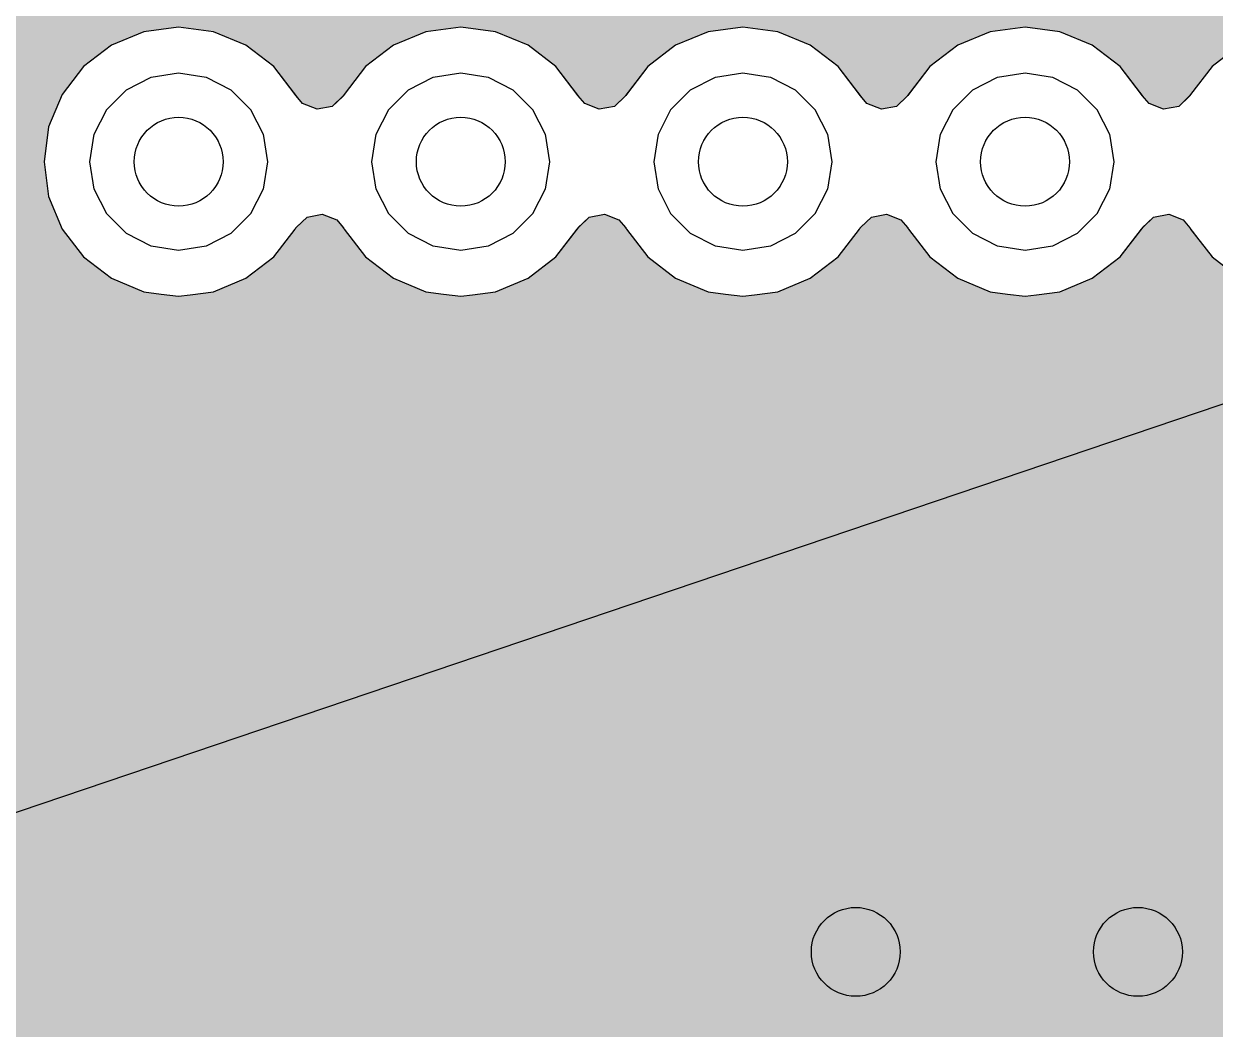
# Model space of a CAD drawing. Header units: millimetres. Extents: x -3894 to -3474, y -291 to 6.
# Drawn here: x -3720.36 to -3715, y -80.32 to -75.8 of the extents above; entities that cross this region are included whole.
import ezdxf

# ---------------------------------------------------------------- set-up
doc = ezdxf.new("R2010")
doc.units = ezdxf.units.MM
doc.layers.add('BLACK', color=7, linetype='Continuous')

msp = doc.modelspace()

# ---------------------------------------------------------------- hatches: boundary and pattern name
for points in [[(-3713.4709, -77.0018), (-3713.617, -76.9413), (-3713.7424, -76.8451), (-3713.8506, -76.7041), (-3713.8725, -76.6788), (-3713.9374, -76.6529), (-3714.006, -76.6661), (-3714.0528, -76.7107), (-3714.1559, -76.8451), (-3714.2813, -76.9413), (-3714.4274, -77.0018), (-3714.5319, -77.0156), (-3714.5841, -77.0225), (-3714.6625, -77.0122), (-3714.7409, -77.0018), (-3714.887, -76.9413), (-3715.0124, -76.8451), (-3715.1206, -76.7041), (-3715.1425, -76.6788), (-3715.2074, -76.6529), (-3715.276, -76.6661), (-3715.3228, -76.7107), (-3715.4259, -76.8451), (-3715.5513, -76.9413), (-3715.6974, -77.0018), (-3715.8019, -77.0156), (-3715.8541, -77.0225), (-3715.9325, -77.0122), (-3716.0109, -77.0018), (-3716.157, -76.9413), (-3716.2824, -76.8451), (-3716.3906, -76.7041), (-3716.4125, -76.6788), (-3716.4774, -76.6529), (-3716.546, -76.6661), (-3716.5928, -76.7107), (-3716.6959, -76.8451), (-3716.8213, -76.9413), (-3716.9674, -77.0018), (-3717.0719, -77.0156), (-3717.1241, -77.0225), (-3717.2025, -77.0122), (-3717.2809, -77.0018), (-3717.427, -76.9413), (-3717.5524, -76.8451), (-3717.6606, -76.7041), (-3717.6825, -76.6788), (-3717.7474, -76.6529), (-3717.816, -76.6661), (-3717.8628, -76.7107), (-3717.9659, -76.8451), (-3718.0913, -76.9413), (-3718.2374, -77.0018), (-3718.3419, -77.0156), (-3718.3941, -77.0225), (-3718.4725, -77.0122), (-3718.5509, -77.0018), (-3718.697, -76.9413), (-3718.8224, -76.8451), (-3718.9306, -76.7041), (-3718.9525, -76.6788), (-3719.0174, -76.6529), (-3719.086, -76.6661), (-3719.1328, -76.7107), (-3719.2359, -76.8451), (-3719.3613, -76.9413), (-3719.5074, -77.0018), (-3719.6119, -77.0156), (-3719.6641, -77.0225), (-3719.7425, -77.0122), (-3719.8209, -77.0018), (-3719.967, -76.9413), (-3720.0924, -76.8451), (-3720.1887, -76.7196), (-3720.2492, -76.5736), (-3720.2492, -76.5736), (-3720.2698, -76.4168), (-3720.2492, -76.26), (-3720.2492, -76.26), (-3720.1887, -76.114), (-3720.0924, -75.9885), (-3719.967, -75.8923), (-3719.8209, -75.8318), (-3719.8209, -75.8318), (-3719.6641, -75.8111), (-3719.5074, -75.8318), (-3719.5074, -75.8318), (-3719.3613, -75.8923), (-3719.2359, -75.9885), (-3719.1277, -76.1295), (-3719.1058, -76.1548), (-3719.0409, -76.1807), (-3718.9723, -76.1675), (-3718.9255, -76.1229), (-3718.8224, -75.9885), (-3718.697, -75.8923), (-3718.5509, -75.8318), (-3718.5509, -75.8318), (-3718.3941, -75.8111), (-3718.2374, -75.8318), (-3718.2374, -75.8318), (-3718.0913, -75.8923), (-3717.9659, -75.9885), (-3717.8577, -76.1295), (-3717.8358, -76.1548), (-3717.7709, -76.1807), (-3717.7023, -76.1675), (-3717.6555, -76.1229), (-3717.5524, -75.9885), (-3717.427, -75.8923), (-3717.2809, -75.8318), (-3717.2809, -75.8318), (-3717.1241, -75.8111), (-3716.9674, -75.8318), (-3716.9674, -75.8318), (-3716.8213, -75.8923), (-3716.6959, -75.9885), (-3716.5877, -76.1295), (-3716.5658, -76.1548), (-3716.5009, -76.1807), (-3716.4323, -76.1675), (-3716.3855, -76.1229), (-3716.2824, -75.9885), (-3716.157, -75.8923), (-3716.0109, -75.8318), (-3716.0109, -75.8318), (-3715.8541, -75.8111), (-3715.6974, -75.8318), (-3715.6974, -75.8318), (-3715.5513, -75.8923), (-3715.4259, -75.9885), (-3715.3177, -76.1295), (-3715.2958, -76.1548), (-3715.2309, -76.1807), (-3715.1623, -76.1675), (-3715.1155, -76.1229), (-3715.0124, -75.9885), (-3714.887, -75.8923), (-3714.7409, -75.8318), (-3714.7409, -75.8318), (-3714.5841, -75.8111), (-3714.4274, -75.8318), (-3714.4274, -75.8318), (-3714.3543, -75.862), (-3714.4834, -74.0011), (-3724.7502, -74.7133), (-3723.1597, -80.2787)], [(-3713.4709, -77.0018), (-3723.1597, -80.2787), (-3717.3246, -82.4503, -0.513303), (-3717.0605, -82.6398, -0.233167), (-3717.1388, -82.7985), (-3715.5314, -83.4533, -0.129297), (-3715.4703, -83.372), (-3714.9205, -82.6398), (-3715.1461, -81.7508, -1), (-3715.5461, -81.7508, -1), (-3715.1461, -81.7508), (-3714.2761, -81.7508, -1), (-3713.8761, -81.7508, -0.893821), (-3714.2711, -81.7952), (-3714.0985, -83.3301, -0.056066), (-3714.0538, -83.3301), (-3713.1296, -83.3301), (-3713.1296, -81.1762), (-3713.1301, -81.1659), (-3713.1553, -81.1007), (-3713.2037, -81.0376), (-3713.2642, -80.8916), (-3713.2848, -80.7348), (-3713.2642, -80.578), (-3713.2642, -80.578), (-3713.2037, -80.432), (-3713.1074, -80.3065), (-3712.982, -80.2103), (-3712.8359, -80.1498), (-3712.8359, -80.1498), (-3712.6791, -80.1291), (-3712.5224, -80.1498), (-3712.5224, -80.1498), (-3712.5224, -80.1498), (-3712.4493, -80.18), (-3711.371, -79.1017)]]:
    msp.add_hatch(color=256).paths.add_polyline_path(points)

# ---------------------------------------------------------------- linework, layer by layer
at = {"color": 7, "lineweight": 0}
for p, q in [((-3719.8209, -75.8318), (-3719.6641, -75.8111)), ((-3719.6641, -75.8111), (-3719.5074, -75.8318)), ((-3718.5509, -75.8318), (-3718.3941, -75.8111)), ((-3718.3941, -75.8111), (-3718.2374, -75.8318)), ((-3717.2809, -75.8318), (-3717.1241, -75.8111)), ((-3717.1241, -75.8111), (-3716.9674, -75.8318)), ((-3716.0109, -75.8318), (-3715.8541, -75.8111)), ((-3715.8541, -75.8111), (-3715.6974, -75.8318)), ((-3719.967, -75.8923), (-3719.8209, -75.8318)), ((-3719.8209, -75.8318), (-3719.8209, -75.8318)), ((-3719.5074, -75.8318), (-3719.5074, -75.8318)), ((-3719.5074, -75.8318), (-3719.3613, -75.8923)), ((-3718.697, -75.8923), (-3718.5509, -75.8318)), ((-3718.5509, -75.8318), (-3718.5509, -75.8318)), ((-3718.2374, -75.8318), (-3718.2374, -75.8318)), ((-3718.2374, -75.8318), (-3718.0913, -75.8923)), ((-3717.427, -75.8923), (-3717.2809, -75.8318)), ((-3717.2809, -75.8318), (-3717.2809, -75.8318)), ((-3716.9674, -75.8318), (-3716.9674, -75.8318)), ((-3716.9674, -75.8318), (-3716.8213, -75.8923)), ((-3716.157, -75.8923), (-3716.0109, -75.8318)), ((-3716.0109, -75.8318), (-3716.0109, -75.8318)), ((-3715.6974, -75.8318), (-3715.6974, -75.8318)), ((-3715.6974, -75.8318), (-3715.5513, -75.8923)), ((-3720.0924, -75.9885), (-3719.967, -75.8923)), ((-3719.3613, -75.8923), (-3719.2359, -75.9885)), ((-3718.8224, -75.9885), (-3718.697, -75.8923)), ((-3718.0913, -75.8923), (-3717.9659, -75.9885)), ((-3717.5524, -75.9885), (-3717.427, -75.8923)), ((-3716.8213, -75.8923), (-3716.6959, -75.9885)), ((-3716.2824, -75.9885), (-3716.157, -75.8923)), ((-3715.5513, -75.8923), (-3715.4259, -75.9885)), ((-3715.0124, -75.9885), (-3714.887, -75.8923)), ((-3720.1887, -76.114), (-3720.0924, -75.9885)), ((-3719.2359, -75.9885), (-3719.1277, -76.1295)), ((-3718.9255, -76.1229), (-3718.8224, -75.9885)), ((-3717.9659, -75.9885), (-3717.8577, -76.1295)), ((-3717.6555, -76.1229), (-3717.5524, -75.9885)), ((-3716.6959, -75.9885), (-3716.5877, -76.1295)), ((-3716.3855, -76.1229), (-3716.2824, -75.9885)), ((-3715.4259, -75.9885), (-3715.3177, -76.1295)), ((-3715.1155, -76.1229), (-3715.0124, -75.9885)), ((-3719.8993, -76.0932), (-3719.7878, -76.0364)), ((-3719.7878, -76.0364), (-3719.6641, -76.0168)), ((-3719.6641, -76.0168), (-3719.5405, -76.0364)), ((-3719.5405, -76.0364), (-3719.429, -76.0932)), ((-3718.6293, -76.0932), (-3718.5178, -76.0364)), ((-3718.5178, -76.0364), (-3718.3941, -76.0168)), ((-3718.3941, -76.0168), (-3718.2705, -76.0364)), ((-3718.2705, -76.0364), (-3718.159, -76.0932)), ((-3717.3593, -76.0932), (-3717.2478, -76.0364)), ((-3717.2478, -76.0364), (-3717.1241, -76.0168)), ((-3717.1241, -76.0168), (-3717.0005, -76.0364)), ((-3717.0005, -76.0364), (-3716.889, -76.0932)), ((-3716.0893, -76.0932), (-3715.9778, -76.0364)), ((-3715.9778, -76.0364), (-3715.8541, -76.0168)), ((-3715.8541, -76.0168), (-3715.7305, -76.0364)), ((-3715.7305, -76.0364), (-3715.619, -76.0932)), ((-3719.9878, -76.1817), (-3719.8993, -76.0932)), ((-3719.429, -76.0932), (-3719.3405, -76.1817)), ((-3718.7178, -76.1817), (-3718.6293, -76.0932)), ((-3718.159, -76.0932), (-3718.0705, -76.1817)), ((-3717.4478, -76.1817), (-3717.3593, -76.0932)), ((-3716.889, -76.0932), (-3716.8005, -76.1817)), ((-3716.1778, -76.1817), (-3716.0893, -76.0932)), ((-3715.619, -76.0932), (-3715.5305, -76.1817)), ((-3720.2492, -76.26), (-3720.1887, -76.114)), ((-3719.1277, -76.1295), (-3719.1058, -76.1548)), ((-3718.9723, -76.1675), (-3718.9255, -76.1229)), ((-3717.8577, -76.1295), (-3717.8358, -76.1548)), ((-3717.7023, -76.1675), (-3717.6555, -76.1229)), ((-3716.5877, -76.1295), (-3716.5658, -76.1548)), ((-3716.4323, -76.1675), (-3716.3855, -76.1229)), ((-3715.3177, -76.1295), (-3715.2958, -76.1548)), ((-3715.1623, -76.1675), (-3715.1155, -76.1229)), ((-3720.0446, -76.2932), (-3719.9878, -76.1817)), ((-3719.3405, -76.1817), (-3719.2837, -76.2932)), ((-3719.1058, -76.1548), (-3719.0409, -76.1807)), ((-3719.0409, -76.1807), (-3718.9723, -76.1675)), ((-3718.7746, -76.2932), (-3718.7178, -76.1817)), ((-3718.0705, -76.1817), (-3718.0137, -76.2932)), ((-3717.8358, -76.1548), (-3717.7709, -76.1807)), ((-3717.7709, -76.1807), (-3717.7023, -76.1675)), ((-3717.5046, -76.2932), (-3717.4478, -76.1817)), ((-3716.8005, -76.1817), (-3716.7437, -76.2932)), ((-3716.5658, -76.1548), (-3716.5009, -76.1807)), ((-3716.5009, -76.1807), (-3716.4323, -76.1675)), ((-3716.2346, -76.2932), (-3716.1778, -76.1817)), ((-3715.5305, -76.1817), (-3715.4737, -76.2932)), ((-3715.2958, -76.1548), (-3715.2309, -76.1807)), ((-3715.2309, -76.1807), (-3715.1623, -76.1675)), ((-3720.2698, -76.4168), (-3720.2492, -76.26)), ((-3720.2492, -76.26), (-3720.2492, -76.26)), ((-3720.0641, -76.4168), (-3720.0446, -76.2932)), ((-3719.2837, -76.2932), (-3719.2641, -76.4168)), ((-3718.7941, -76.4168), (-3718.7746, -76.2932)), ((-3718.0137, -76.2932), (-3717.9941, -76.4168)), ((-3717.5241, -76.4168), (-3717.5046, -76.2932)), ((-3716.7437, -76.2932), (-3716.7241, -76.4168)), ((-3716.2541, -76.4168), (-3716.2346, -76.2932)), ((-3715.4737, -76.2932), (-3715.4541, -76.4168)), ((-3720.2492, -76.5736), (-3720.2698, -76.4168)), ((-3720.0446, -76.5404), (-3720.0641, -76.4168)), ((-3719.2641, -76.4168), (-3719.2837, -76.5404)), ((-3718.7746, -76.5404), (-3718.7941, -76.4168)), ((-3717.9941, -76.4168), (-3718.0137, -76.5404)), ((-3717.5046, -76.5404), (-3717.5241, -76.4168)), ((-3716.7241, -76.4168), (-3716.7437, -76.5404)), ((-3716.2346, -76.5404), (-3716.2541, -76.4168)), ((-3715.4541, -76.4168), (-3715.4737, -76.5404)), ((-3720.1887, -76.7196), (-3720.2492, -76.5736)), ((-3720.2492, -76.5736), (-3720.2492, -76.5736)), ((-3719.9878, -76.6519), (-3720.0446, -76.5404)), ((-3719.2837, -76.5404), (-3719.3405, -76.6519)), ((-3718.7178, -76.6519), (-3718.7746, -76.5404)), ((-3718.0137, -76.5404), (-3718.0705, -76.6519)), ((-3717.4478, -76.6519), (-3717.5046, -76.5404)), ((-3716.7437, -76.5404), (-3716.8005, -76.6519)), ((-3716.1778, -76.6519), (-3716.2346, -76.5404)), ((-3715.4737, -76.5404), (-3715.5305, -76.6519)), ((-3719.8993, -76.7404), (-3719.9878, -76.6519)), ((-3719.3405, -76.6519), (-3719.429, -76.7404)), ((-3719.086, -76.6661), (-3719.1328, -76.7107)), ((-3719.0174, -76.6529), (-3719.086, -76.6661)), ((-3718.9525, -76.6788), (-3719.0174, -76.6529)), ((-3718.9306, -76.7041), (-3718.9525, -76.6788)), ((-3718.6293, -76.7404), (-3718.7178, -76.6519)), ((-3718.0705, -76.6519), (-3718.159, -76.7404)), ((-3717.816, -76.6661), (-3717.8628, -76.7107)), ((-3717.7474, -76.6529), (-3717.816, -76.6661)), ((-3717.6825, -76.6788), (-3717.7474, -76.6529)), ((-3717.6606, -76.7041), (-3717.6825, -76.6788)), ((-3717.3593, -76.7404), (-3717.4478, -76.6519)), ((-3716.8005, -76.6519), (-3716.889, -76.7404)), ((-3716.546, -76.6661), (-3716.5928, -76.7107)), ((-3716.4774, -76.6529), (-3716.546, -76.6661)), ((-3716.4125, -76.6788), (-3716.4774, -76.6529)), ((-3716.3906, -76.7041), (-3716.4125, -76.6788)), ((-3716.0893, -76.7404), (-3716.1778, -76.6519)), ((-3715.5305, -76.6519), (-3715.619, -76.7404)), ((-3715.276, -76.6661), (-3715.3228, -76.7107)), ((-3715.2074, -76.6529), (-3715.276, -76.6661)), ((-3715.1425, -76.6788), (-3715.2074, -76.6529)), ((-3715.1206, -76.7041), (-3715.1425, -76.6788)), ((-3720.0924, -76.8451), (-3720.1887, -76.7196)), ((-3719.1328, -76.7107), (-3719.2359, -76.8451)), ((-3718.8224, -76.8451), (-3718.9306, -76.7041)), ((-3717.8628, -76.7107), (-3717.9659, -76.8451)), ((-3717.5524, -76.8451), (-3717.6606, -76.7041)), ((-3716.5928, -76.7107), (-3716.6959, -76.8451)), ((-3716.2824, -76.8451), (-3716.3906, -76.7041)), ((-3715.3228, -76.7107), (-3715.4259, -76.8451)), ((-3715.0124, -76.8451), (-3715.1206, -76.7041)), ((-3719.7878, -76.7972), (-3719.8993, -76.7404)), ((-3719.429, -76.7404), (-3719.5405, -76.7972)), ((-3718.5178, -76.7972), (-3718.6293, -76.7404)), ((-3718.159, -76.7404), (-3718.2705, -76.7972)), ((-3717.2478, -76.7972), (-3717.3593, -76.7404)), ((-3716.889, -76.7404), (-3717.0005, -76.7972)), ((-3715.9778, -76.7972), (-3716.0893, -76.7404)), ((-3715.619, -76.7404), (-3715.7305, -76.7972)), ((-3719.967, -76.9413), (-3720.0924, -76.8451)), ((-3719.6641, -76.8168), (-3719.7878, -76.7972)), ((-3719.5405, -76.7972), (-3719.6641, -76.8168)), ((-3719.2359, -76.8451), (-3719.3613, -76.9413)), ((-3718.697, -76.9413), (-3718.8224, -76.8451)), ((-3718.3941, -76.8168), (-3718.5178, -76.7972)), ((-3718.2705, -76.7972), (-3718.3941, -76.8168)), ((-3717.9659, -76.8451), (-3718.0913, -76.9413)), ((-3717.427, -76.9413), (-3717.5524, -76.8451)), ((-3717.1241, -76.8168), (-3717.2478, -76.7972)), ((-3717.0005, -76.7972), (-3717.1241, -76.8168)), ((-3716.6959, -76.8451), (-3716.8213, -76.9413)), ((-3716.157, -76.9413), (-3716.2824, -76.8451)), ((-3715.8541, -76.8168), (-3715.9778, -76.7972)), ((-3715.7305, -76.7972), (-3715.8541, -76.8168)), ((-3715.4259, -76.8451), (-3715.5513, -76.9413)), ((-3714.887, -76.9413), (-3715.0124, -76.8451)), ((-3719.8209, -77.0018), (-3719.967, -76.9413)), ((-3719.3613, -76.9413), (-3719.5074, -77.0018)), ((-3718.5509, -77.0018), (-3718.697, -76.9413)), ((-3718.0913, -76.9413), (-3718.2374, -77.0018)), ((-3717.2809, -77.0018), (-3717.427, -76.9413)), ((-3716.8213, -76.9413), (-3716.9674, -77.0018)), ((-3716.0109, -77.0018), (-3716.157, -76.9413)), ((-3715.5513, -76.9413), (-3715.6974, -77.0018)), ((-3719.7425, -77.0122), (-3719.8209, -77.0018)), ((-3719.5074, -77.0018), (-3719.6119, -77.0156)), ((-3718.4725, -77.0122), (-3718.5509, -77.0018)), ((-3718.2374, -77.0018), (-3718.3419, -77.0156)), ((-3717.2025, -77.0122), (-3717.2809, -77.0018)), ((-3716.9674, -77.0018), (-3717.0719, -77.0156)), ((-3715.9325, -77.0122), (-3716.0109, -77.0018)), ((-3715.6974, -77.0018), (-3715.8019, -77.0156)), ((-3719.6641, -77.0225), (-3719.7425, -77.0122)), ((-3719.6119, -77.0156), (-3719.6641, -77.0225)), ((-3718.3941, -77.0225), (-3718.4725, -77.0122)), ((-3718.3419, -77.0156), (-3718.3941, -77.0225)), ((-3717.1241, -77.0225), (-3717.2025, -77.0122)), ((-3717.0719, -77.0156), (-3717.1241, -77.0225)), ((-3715.8541, -77.0225), (-3715.9325, -77.0122)), ((-3715.8019, -77.0156), (-3715.8541, -77.0225))]:
    msp.add_line(p, q, dxfattribs=at)
msp.add_line((-3723.1597, -80.2787), (-3713.4709, -77.0018))
for centre, radius, start, end in [((-3722.3596, -86.2771), 33.5, 360, 180), ((-3719.6641, -76.4168), 0.2, 0, 180), ((-3718.3941, -76.4168), 0.2, 0, 180), ((-3717.1241, -76.4168), 0.2, 0, 180), ((-3715.8541, -76.4168), 0.2, 0, 180), ((-3719.6641, -76.4168), 0.2, 180, 0), ((-3718.3941, -76.4168), 0.2, 180, 0), ((-3717.1241, -76.4168), 0.2, 180, 0), ((-3715.8541, -76.4168), 0.2, 180, 0), ((-3716.6161, -79.9728), 0.2, 0, 180), ((-3715.3461, -79.9728), 0.2, 0, 180), ((-3716.6161, -79.9728), 0.2, 180, 0), ((-3715.3461, -79.9728), 0.2, 180, 0)]:
    msp.add_arc(centre, radius, start, end, dxfattribs=at)
at = {"layer": 'BLACK', "linetype": 'Continuous'}
for p, q in [((-3719.6641, -75.8111), (-3719.8209, -75.8318)), ((-3719.5074, -75.8318), (-3719.6641, -75.8111)), ((-3719.6641, -75.8111), (-3719.6641, -75.8111)), ((-3718.3941, -75.8111), (-3718.5509, -75.8318)), ((-3718.2374, -75.8318), (-3718.3941, -75.8111)), ((-3718.3941, -75.8111), (-3718.3941, -75.8111)), ((-3717.1241, -75.8111), (-3717.2809, -75.8318)), ((-3716.9674, -75.8318), (-3717.1241, -75.8111)), ((-3717.1241, -75.8111), (-3717.1241, -75.8111)), ((-3715.8541, -75.8111), (-3716.0109, -75.8318)), ((-3715.6974, -75.8318), (-3715.8541, -75.8111)), ((-3715.8541, -75.8111), (-3715.8541, -75.8111)), ((-3719.8209, -75.8318), (-3719.967, -75.8923)), ((-3719.8209, -75.8318), (-3719.8209, -75.8318)), ((-3719.3613, -75.8923), (-3719.5074, -75.8318)), ((-3719.5074, -75.8318), (-3719.5074, -75.8318)), ((-3718.5509, -75.8318), (-3718.697, -75.8923)), ((-3718.5509, -75.8318), (-3718.5509, -75.8318)), ((-3718.0913, -75.8923), (-3718.2374, -75.8318)), ((-3718.2374, -75.8318), (-3718.2374, -75.8318)), ((-3717.2809, -75.8318), (-3717.427, -75.8923)), ((-3717.2809, -75.8318), (-3717.2809, -75.8318)), ((-3716.8213, -75.8923), (-3716.9674, -75.8318)), ((-3716.9674, -75.8318), (-3716.9674, -75.8318)), ((-3716.0109, -75.8318), (-3716.157, -75.8923)), ((-3716.0109, -75.8318), (-3716.0109, -75.8318)), ((-3715.5513, -75.8923), (-3715.6974, -75.8318)), ((-3715.6974, -75.8318), (-3715.6974, -75.8318)), ((-3719.967, -75.8923), (-3720.0924, -75.9885)), ((-3719.2359, -75.9885), (-3719.3613, -75.8923)), ((-3718.697, -75.8923), (-3718.8224, -75.9885)), ((-3717.9659, -75.9885), (-3718.0913, -75.8923)), ((-3717.427, -75.8923), (-3717.5524, -75.9885)), ((-3716.6959, -75.9885), (-3716.8213, -75.8923)), ((-3716.157, -75.8923), (-3716.2824, -75.9885)), ((-3715.4259, -75.9885), (-3715.5513, -75.8923)), ((-3714.887, -75.8923), (-3715.0124, -75.9885)), ((-3720.0924, -75.9885), (-3720.1887, -76.114)), ((-3719.1396, -76.114), (-3719.2359, -75.9885)), ((-3718.8224, -75.9885), (-3718.9187, -76.114)), ((-3717.8696, -76.114), (-3717.9659, -75.9885)), ((-3717.5524, -75.9885), (-3717.6487, -76.114)), ((-3716.5996, -76.114), (-3716.6959, -75.9885)), ((-3716.2824, -75.9885), (-3716.3787, -76.114)), ((-3715.3296, -76.114), (-3715.4259, -75.9885)), ((-3715.0124, -75.9885), (-3715.1087, -76.114)), ((-3719.8993, -76.0932), (-3719.7878, -76.0364)), ((-3719.7878, -76.0364), (-3719.6641, -76.0168)), ((-3719.6641, -76.0168), (-3719.5405, -76.0364)), ((-3719.5405, -76.0364), (-3719.429, -76.0932)), ((-3718.6293, -76.0932), (-3718.5178, -76.0364)), ((-3718.5178, -76.0364), (-3718.3941, -76.0168)), ((-3718.3941, -76.0168), (-3718.2705, -76.0364)), ((-3718.2705, -76.0364), (-3718.159, -76.0932)), ((-3717.3593, -76.0932), (-3717.2478, -76.0364)), ((-3717.2478, -76.0364), (-3717.1241, -76.0168)), ((-3717.1241, -76.0168), (-3717.0005, -76.0364)), ((-3717.0005, -76.0364), (-3716.889, -76.0932)), ((-3716.0893, -76.0932), (-3715.9778, -76.0364)), ((-3715.9778, -76.0364), (-3715.8541, -76.0168)), ((-3715.8541, -76.0168), (-3715.7305, -76.0364)), ((-3715.7305, -76.0364), (-3715.619, -76.0932)), ((-3719.9878, -76.1817), (-3719.8993, -76.0932)), ((-3719.429, -76.0932), (-3719.3405, -76.1817)), ((-3718.7178, -76.1817), (-3718.6293, -76.0932)), ((-3718.159, -76.0932), (-3718.0705, -76.1817)), ((-3717.4478, -76.1817), (-3717.3593, -76.0932)), ((-3716.889, -76.0932), (-3716.8005, -76.1817)), ((-3716.1778, -76.1817), (-3716.0893, -76.0932)), ((-3715.619, -76.0932), (-3715.5305, -76.1817)), ((-3720.1887, -76.114), (-3720.2492, -76.26)), ((-3719.1365, -76.1193), (-3719.1396, -76.114)), ((-3719.1396, -76.114), (-3719.1396, -76.114)), ((-3719.1058, -76.1548), (-3719.1365, -76.1193)), ((-3718.9218, -76.1193), (-3718.9723, -76.1675)), ((-3718.9187, -76.114), (-3718.9218, -76.1193)), ((-3717.8665, -76.1193), (-3717.8696, -76.114)), ((-3717.8696, -76.114), (-3717.8696, -76.114)), ((-3717.8358, -76.1548), (-3717.8665, -76.1193)), ((-3717.6518, -76.1193), (-3717.7023, -76.1675)), ((-3717.6487, -76.114), (-3717.6518, -76.1193)), ((-3716.5965, -76.1193), (-3716.5996, -76.114)), ((-3716.5996, -76.114), (-3716.5996, -76.114)), ((-3716.5658, -76.1548), (-3716.5965, -76.1193)), ((-3716.3818, -76.1193), (-3716.4323, -76.1675)), ((-3716.3787, -76.114), (-3716.3818, -76.1193)), ((-3715.3265, -76.1193), (-3715.3296, -76.114)), ((-3715.3296, -76.114), (-3715.3296, -76.114)), ((-3715.2958, -76.1548), (-3715.3265, -76.1193)), ((-3715.1118, -76.1193), (-3715.1623, -76.1675)), ((-3715.1087, -76.114), (-3715.1118, -76.1193)), ((-3720.0446, -76.2932), (-3719.9878, -76.1817)), ((-3719.3405, -76.1817), (-3719.2837, -76.2932)), ((-3719.0409, -76.1807), (-3719.1058, -76.1548)), ((-3718.9723, -76.1675), (-3719.0409, -76.1807)), ((-3718.7746, -76.2932), (-3718.7178, -76.1817)), ((-3718.0705, -76.1817), (-3718.0137, -76.2932)), ((-3717.7709, -76.1807), (-3717.8358, -76.1548)), ((-3717.7023, -76.1675), (-3717.7709, -76.1807)), ((-3717.5046, -76.2932), (-3717.4478, -76.1817)), ((-3716.8005, -76.1817), (-3716.7437, -76.2932)), ((-3716.5009, -76.1807), (-3716.5658, -76.1548)), ((-3716.4323, -76.1675), (-3716.5009, -76.1807)), ((-3716.2346, -76.2932), (-3716.1778, -76.1817)), ((-3715.5305, -76.1817), (-3715.4737, -76.2932)), ((-3715.2309, -76.1807), (-3715.2958, -76.1548)), ((-3715.1623, -76.1675), (-3715.2309, -76.1807)), ((-3720.2492, -76.26), (-3720.2698, -76.4168)), ((-3720.2492, -76.26), (-3720.2492, -76.26)), ((-3720.0641, -76.4168), (-3720.0446, -76.2932)), ((-3719.2837, -76.2932), (-3719.2641, -76.4168)), ((-3718.7941, -76.4168), (-3718.7746, -76.2932)), ((-3718.0137, -76.2932), (-3717.9941, -76.4168)), ((-3717.5241, -76.4168), (-3717.5046, -76.2932)), ((-3716.7437, -76.2932), (-3716.7241, -76.4168)), ((-3716.2541, -76.4168), (-3716.2346, -76.2932)), ((-3715.4737, -76.2932), (-3715.4541, -76.4168)), ((-3720.2698, -76.4168), (-3720.2492, -76.5736)), ((-3720.2698, -76.4168), (-3720.2698, -76.4168)), ((-3720.0446, -76.5404), (-3720.0641, -76.4168)), ((-3719.2641, -76.4168), (-3719.2837, -76.5404)), ((-3718.7746, -76.5404), (-3718.7941, -76.4168)), ((-3717.9941, -76.4168), (-3718.0137, -76.5404)), ((-3717.5046, -76.5404), (-3717.5241, -76.4168)), ((-3716.7241, -76.4168), (-3716.7437, -76.5404)), ((-3716.2346, -76.5404), (-3716.2541, -76.4168)), ((-3715.4541, -76.4168), (-3715.4737, -76.5404)), ((-3720.2492, -76.5736), (-3720.2492, -76.5736)), ((-3720.2492, -76.5736), (-3720.1887, -76.7196)), ((-3719.9878, -76.6519), (-3720.0446, -76.5404)), ((-3719.2837, -76.5404), (-3719.3405, -76.6519)), ((-3718.7178, -76.6519), (-3718.7746, -76.5404)), ((-3718.0137, -76.5404), (-3718.0705, -76.6519)), ((-3717.4478, -76.6519), (-3717.5046, -76.5404)), ((-3716.7437, -76.5404), (-3716.8005, -76.6519)), ((-3716.1778, -76.6519), (-3716.2346, -76.5404)), ((-3715.4737, -76.5404), (-3715.5305, -76.6519)), ((-3719.8993, -76.7404), (-3719.9878, -76.6519)), ((-3719.3405, -76.6519), (-3719.429, -76.7404)), ((-3719.1365, -76.7143), (-3719.086, -76.6661)), ((-3719.086, -76.6661), (-3719.0174, -76.6529)), ((-3719.0174, -76.6529), (-3718.9525, -76.6788)), ((-3718.9525, -76.6788), (-3718.9218, -76.7143)), ((-3718.6293, -76.7404), (-3718.7178, -76.6519)), ((-3718.0705, -76.6519), (-3718.159, -76.7404)), ((-3717.8665, -76.7143), (-3717.816, -76.6661)), ((-3717.816, -76.6661), (-3717.7474, -76.6529)), ((-3717.7474, -76.6529), (-3717.6825, -76.6788)), ((-3717.6825, -76.6788), (-3717.6518, -76.7143)), ((-3717.3593, -76.7404), (-3717.4478, -76.6519)), ((-3716.8005, -76.6519), (-3716.889, -76.7404)), ((-3716.5965, -76.7143), (-3716.546, -76.6661)), ((-3716.546, -76.6661), (-3716.4774, -76.6529)), ((-3716.4774, -76.6529), (-3716.4125, -76.6788)), ((-3716.4125, -76.6788), (-3716.3818, -76.7143)), ((-3716.0893, -76.7404), (-3716.1778, -76.6519)), ((-3715.5305, -76.6519), (-3715.619, -76.7404)), ((-3715.3265, -76.7143), (-3715.276, -76.6661)), ((-3715.276, -76.6661), (-3715.2074, -76.6529)), ((-3715.2074, -76.6529), (-3715.1425, -76.6788)), ((-3715.1425, -76.6788), (-3715.1118, -76.7143)), ((-3720.1887, -76.7196), (-3720.0924, -76.8451)), ((-3719.2359, -76.8451), (-3719.1396, -76.7196)), ((-3719.1396, -76.7196), (-3719.1365, -76.7143)), ((-3719.1396, -76.7196), (-3719.1396, -76.7196)), ((-3718.9218, -76.7143), (-3718.9187, -76.7196)), ((-3718.9187, -76.7196), (-3718.9187, -76.7196)), ((-3718.9187, -76.7196), (-3718.8224, -76.8451)), ((-3717.9659, -76.8451), (-3717.8696, -76.7196)), ((-3717.8696, -76.7196), (-3717.8665, -76.7143)), ((-3717.8696, -76.7196), (-3717.8696, -76.7196)), ((-3717.6518, -76.7143), (-3717.6487, -76.7196)), ((-3717.6487, -76.7196), (-3717.6487, -76.7196)), ((-3717.6487, -76.7196), (-3717.5524, -76.8451)), ((-3716.6959, -76.8451), (-3716.5996, -76.7196)), ((-3716.5996, -76.7196), (-3716.5965, -76.7143)), ((-3716.5996, -76.7196), (-3716.5996, -76.7196)), ((-3716.3818, -76.7143), (-3716.3787, -76.7196)), ((-3716.3787, -76.7196), (-3716.3787, -76.7196)), ((-3716.3787, -76.7196), (-3716.2824, -76.8451)), ((-3715.4259, -76.8451), (-3715.3296, -76.7196)), ((-3715.3296, -76.7196), (-3715.3265, -76.7143)), ((-3715.3296, -76.7196), (-3715.3296, -76.7196)), ((-3715.1118, -76.7143), (-3715.1087, -76.7196)), ((-3715.1087, -76.7196), (-3715.1087, -76.7196)), ((-3715.1087, -76.7196), (-3715.0124, -76.8451)), ((-3719.7878, -76.7972), (-3719.8993, -76.7404)), ((-3719.429, -76.7404), (-3719.5405, -76.7972)), ((-3718.5178, -76.7972), (-3718.6293, -76.7404)), ((-3718.159, -76.7404), (-3718.2705, -76.7972)), ((-3717.2478, -76.7972), (-3717.3593, -76.7404)), ((-3716.889, -76.7404), (-3717.0005, -76.7972)), ((-3715.9778, -76.7972), (-3716.0893, -76.7404)), ((-3715.619, -76.7404), (-3715.7305, -76.7972)), ((-3720.0924, -76.8451), (-3719.967, -76.9413)), ((-3719.6641, -76.8168), (-3719.7878, -76.7972)), ((-3719.5405, -76.7972), (-3719.6641, -76.8168)), ((-3719.3613, -76.9413), (-3719.2359, -76.8451)), ((-3718.8224, -76.8451), (-3718.697, -76.9413)), ((-3718.3941, -76.8168), (-3718.5178, -76.7972)), ((-3718.2705, -76.7972), (-3718.3941, -76.8168)), ((-3718.0913, -76.9413), (-3717.9659, -76.8451)), ((-3717.5524, -76.8451), (-3717.427, -76.9413)), ((-3717.1241, -76.8168), (-3717.2478, -76.7972)), ((-3717.0005, -76.7972), (-3717.1241, -76.8168)), ((-3716.8213, -76.9413), (-3716.6959, -76.8451)), ((-3716.2824, -76.8451), (-3716.157, -76.9413)), ((-3715.8541, -76.8168), (-3715.9778, -76.7972)), ((-3715.7305, -76.7972), (-3715.8541, -76.8168)), ((-3715.5513, -76.9413), (-3715.4259, -76.8451)), ((-3715.0124, -76.8451), (-3714.887, -76.9413)), ((-3719.967, -76.9413), (-3719.8209, -77.0018)), ((-3719.5074, -77.0018), (-3719.3613, -76.9413)), ((-3718.697, -76.9413), (-3718.5509, -77.0018)), ((-3718.2374, -77.0018), (-3718.0913, -76.9413)), ((-3717.427, -76.9413), (-3717.2809, -77.0018)), ((-3716.9674, -77.0018), (-3716.8213, -76.9413)), ((-3716.157, -76.9413), (-3716.0109, -77.0018)), ((-3715.6974, -77.0018), (-3715.5513, -76.9413)), ((-3719.8209, -77.0018), (-3719.7425, -77.0122)), ((-3719.6119, -77.0156), (-3719.5074, -77.0018)), ((-3718.5509, -77.0018), (-3718.4725, -77.0122)), ((-3718.3419, -77.0156), (-3718.2374, -77.0018)), ((-3717.2809, -77.0018), (-3717.2025, -77.0122)), ((-3717.0719, -77.0156), (-3716.9674, -77.0018)), ((-3716.0109, -77.0018), (-3715.9325, -77.0122)), ((-3715.8019, -77.0156), (-3715.6974, -77.0018)), ((-3719.7425, -77.0122), (-3719.6641, -77.0225)), ((-3719.6641, -77.0225), (-3719.6119, -77.0156)), ((-3719.6641, -77.0225), (-3719.6641, -77.0225)), ((-3719.6641, -77.0225), (-3719.6641, -77.0225)), ((-3718.4725, -77.0122), (-3718.3941, -77.0225)), ((-3718.3941, -77.0225), (-3718.3419, -77.0156)), ((-3718.3941, -77.0225), (-3718.3941, -77.0225)), ((-3718.3941, -77.0225), (-3718.3941, -77.0225)), ((-3717.2025, -77.0122), (-3717.1241, -77.0225)), ((-3717.1241, -77.0225), (-3717.0719, -77.0156)), ((-3717.1241, -77.0225), (-3717.1241, -77.0225)), ((-3717.1241, -77.0225), (-3717.1241, -77.0225)), ((-3715.9325, -77.0122), (-3715.8541, -77.0225)), ((-3715.8541, -77.0225), (-3715.8019, -77.0156)), ((-3715.8541, -77.0225), (-3715.8541, -77.0225)), ((-3715.8541, -77.0225), (-3715.8541, -77.0225))]:
    msp.add_line(p, q, dxfattribs=at)
at = {"layer": 'BLACK'}
for centre in [(-3719.6641, -76.4168), (-3718.3941, -76.4168), (-3717.1241, -76.4168), (-3715.8541, -76.4168), (-3716.6161, -79.9728), (-3715.3461, -79.9728)]:
    msp.add_circle(centre, 0.2, dxfattribs=at)
msp.add_arc((-3722.3596, -86.2771), 33.5, 0, 180, dxfattribs=at)

doc.saveas('drawing.dxf')
